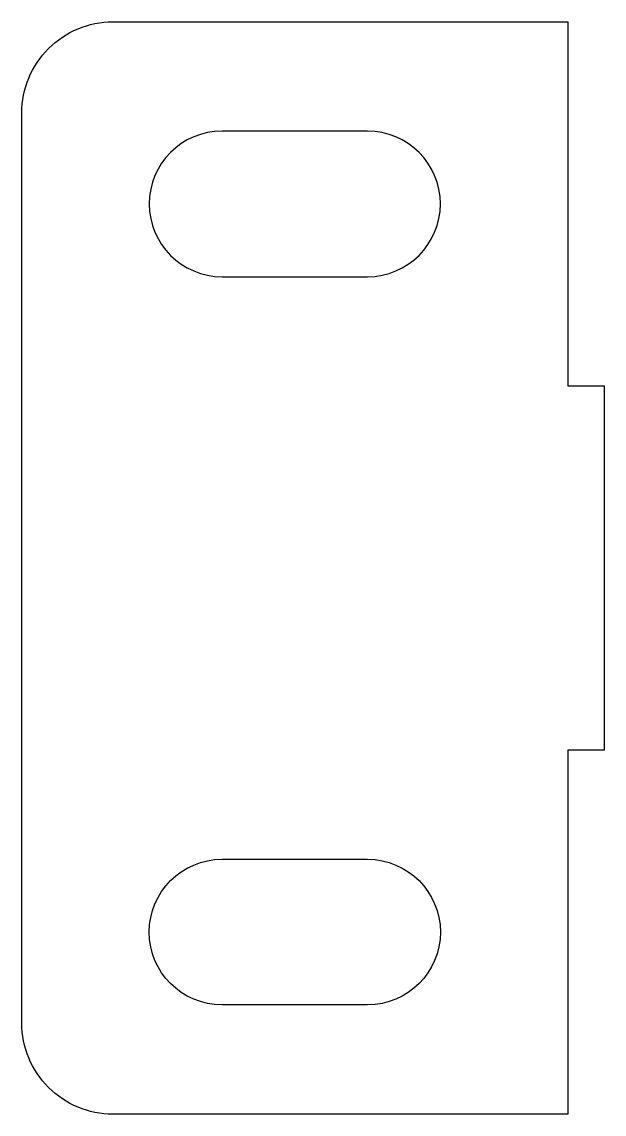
# Model space of a CAD drawing. Extents: x -15 to 17, y -30 to 30.
import ezdxf

# ---------------------------------------------------------------- set-up
doc = ezdxf.new("R2010")
doc.units = 0

msp = doc.modelspace()

# ---------------------------------------------------------------- linework, layer by layer
at = {"layer": '1'}
for points in [[(17, 10), (17, -10), (15, -10), (15, -30), (-10, -30, -0.414214), (-15, -25), (-15, 25, -0.414214), (-10, 30), (15, 30), (15, 10)], [(4, 24), (-4, 24, 1), (-4, 16), (4, 16, 1)], [(4, -16, -1), (4, -24), (-4, -24, -1), (-4, -16)]]:
    msp.add_lwpolyline(points, format="xyb", close=True, dxfattribs=at)

doc.saveas('drawing.dxf')
